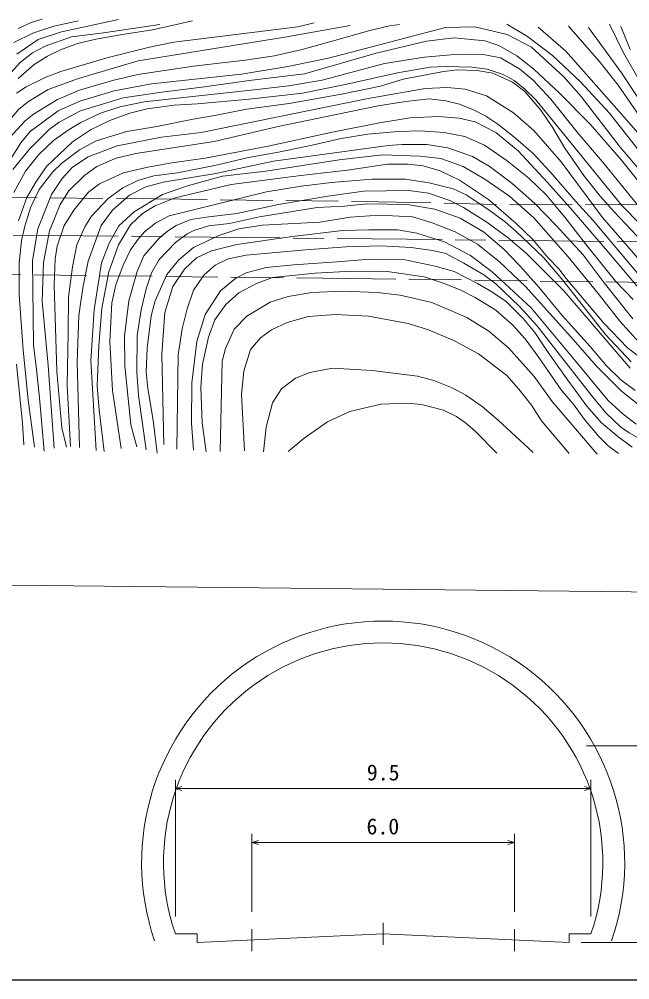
# Model space of a CAD drawing. Units: millimetres, scale not verified, with parts at other scales. Extents: x 40000 to 680000, y 20000 to 380000.
# Drawn here: x 176314 to 246096, y 205000 to 314746 of the extents above; entities that cross this region are included whole.
import ezdxf
from ezdxf.enums import TextEntityAlignment as Align

# ---------------------------------------------------------------- set-up
doc = ezdxf.new("R2010")
doc.units = ezdxf.units.MM
doc.header["$LTSCALE"] = 1000
doc.linetypes.add('CHAIN', pattern=[18.5, 12, -1.5, 3.5, -1.5])
doc.linetypes.add('DASHED', pattern=[7.5, 6, -1.5])
for name, color, linetype, lineweight in [('M-BGD', 7, 'Continuous', 13), ('M-BMK', 2, 'CHAIN', 13), ('M-STR-HTXT', 7, 'Continuous', 13), ('M-TTL-BAND', 7, 'Continuous', 25)]:
    doc.layers.add(name, color=color, linetype=linetype, lineweight=lineweight)
doc.styles.add('ＭＳ ゴシック', font='')
doc.styles.get('ＭＳ ゴシック').set_extended_font_data('MS Gothic')

msp = doc.modelspace()

# ---------------------------------------------------------------- linework, layer by layer
at = {"layer": 'M-BGD'}
for p, q in [((194158, 210247), (196658, 210247)), ((196658, 210247), (196658, 209247)), ((239158, 210247), (239158, 209247)), ((239158, 210247), (241658, 210247))]:
    msp.add_line(p, q, dxfattribs=at)
for points in [[(167765, 266116), (168684, 267636), (169366, 269683), (169682, 272822), (170137, 283693), (170957, 292706), (171361, 296074), (171854, 297634), (172842, 299925), (174164, 302008), (176269, 304471), (177375, 305353), (179612, 306711), (183105, 307985), (189917, 309975), (206685, 312696), (214154, 314030)], [(171165, 265484), (171480, 266984), (171524, 269137), (171139, 273022), (170881, 278697), (171048, 290913), (171704, 293827), (172488, 295748), (174222, 299664), (175234, 301233), (176990, 303151), (177931, 303893), (180678, 305576), (183223, 306651), (186980, 307749), (189871, 308433), (196239, 309386), (202129, 310077), (205508, 310577), (208668, 311304), (212095, 312227), (216368, 313465), (218627, 313985), (219786, 314145)], [(174664, 307839), (176416, 309800), (177825, 310920), (179279, 311660), (182308, 312740), (185948, 313200), (192389, 314131)], [(175696, 312078), (177886, 313136), (180272, 313957), (183086, 314575)], [(176008, 306298), (177101, 307005), (179268, 308102), (181072, 308778), (186490, 310355), (191223, 311562), (194002, 312129), (208156, 313860), (210027, 314344)], [(176037, 310745), (178465, 312441), (181160, 313303), (187651, 314720)], [(176177, 313688), (177682, 314363), (178941, 314746)], [(176199, 307991), (178024, 309584), (179541, 310508), (181045, 311252), (182995, 311967), (185070, 312483), (188113, 313003), (191564, 313515), (196130, 314545)], [(232049, 314181), (234407, 312778), (237247, 310617), (240470, 307607), (243785, 304009), (246985, 299941)], [(239092, 313941), (242597, 309963), (244767, 307219), (247580, 303139)], [(243760, 314168), (245380, 310918), (247319, 307525)], [(245065, 313907), (246143, 311277)], [(174573, 297539), (176517, 300619), (177584, 301901), (180748, 304283), (183230, 305387), (187179, 306572), (191449, 307355), (201725, 308482), (207032, 309336), (211828, 310345), (225025, 313803), (228385, 313867), (232062, 313000), (234859, 311555), (238539, 308162), (240542, 305900), (244991, 300146), (252442, 291436)], [(235615, 313828), (238793, 311101), (245461, 303555), (249931, 298413)], [(241375, 313800), (245141, 308603), (248592, 303436)], [(175603, 297575), (177481, 299882), (179720, 302134), (180892, 302996), (183321, 304292), (188185, 305775), (192620, 306428), (197482, 307014), (202596, 307756), (208910, 308516), (217111, 310873), (222862, 312246), (226037, 312605), (229512, 312282), (231131, 311746), (233181, 310564), (235142, 309054), (238061, 306312), (241564, 302751), (245166, 298653), (247275, 295957)], [(175685, 294961), (177020, 297376), (178573, 299287), (180234, 300887), (182007, 302164), (183369, 302950), (185592, 304029), (187823, 304740), (190580, 305298), (196838, 305979), (203151, 306660), (207085, 307123), (210955, 307790), (218054, 309674), (222635, 310424), (226463, 310757), (229571, 310686), (231311, 310352), (233501, 309091), (235085, 307740), (237054, 305598), (240074, 301823), (243163, 298229), (247636, 292739)], [(176244, 291699), (177188, 294362), (178205, 296146), (179433, 297907), (182404, 300728), (184454, 302105), (186657, 303165), (188963, 304029), (190953, 304488), (194017, 304938), (196685, 305072), (202589, 305596), (208681, 306300), (213740, 307312), (219547, 308616), (223286, 309260), (225055, 309358), (228059, 309252), (229791, 309034), (231641, 308412), (232868, 307739), (234089, 306736), (235349, 305521), (245184, 293449), (247331, 291286)], [(178049, 265862), (177348, 271275), (176785, 276921), (176324, 283271), (176324, 286881), (176579, 289475), (176948, 291091), (177660, 293324), (178584, 295285), (180165, 297295), (181195, 298310), (183189, 299811), (185107, 300858), (188612, 301920), (192053, 302492), (196190, 303338), (198874, 303789), (202300, 304479), (207160, 305101), (213165, 306185), (217623, 307083), (220184, 307881), (224614, 308739), (226326, 308947), (228668, 308902), (230433, 308569), (232681, 307545), (234099, 306469), (235930, 304345), (237309, 302317), (238658, 299996), (240921, 296788), (242721, 294524), (244309, 292727), (247534, 289316)], [(179149, 265412), (178651, 271489), (178297, 274716), (177959, 277530), (177820, 287181), (178447, 290799), (179996, 294726), (181221, 296552), (182413, 297852), (184204, 299039), (187492, 300281), (192572, 301267), (197094, 301801), (216005, 305639), (222695, 306832), (225212, 306930), (227290, 306741), (229725, 305978), (232802, 304035), (235120, 302023), (238242, 298453), (242961, 292090), (248310, 285978)], [(180310, 265730), (179642, 275172), (178937, 282537), (179087, 286938), (179764, 290576), (181009, 293579), (181969, 295128), (183825, 296943), (185196, 297934), (187410, 298882), (189638, 299411), (198611, 300787), (205894, 302502), (217330, 304846), (220508, 305352), (223174, 305657), (225059, 305413), (226644, 305057), (228219, 304399), (229646, 303652), (231031, 302741), (232805, 301344), (235012, 299426), (237008, 297290), (239916, 293901), (241892, 291762), (249569, 282639)], [(181737, 265837), (181173, 268052), (180627, 274553), (180320, 284405), (180436, 287371), (180647, 288799), (181436, 291165), (182553, 292944), (184225, 294993), (185489, 295947), (188233, 297182), (191016, 297860), (193771, 298332), (197582, 298864), (204594, 300187), (211941, 301817), (217496, 302917), (220994, 303479), (224233, 303628), (226600, 303444), (228408, 303031), (230778, 301789), (233355, 299693), (236696, 296073), (239273, 293208), (243052, 288809), (248581, 282301)], [(182191, 265924), (181782, 272913), (181913, 278944), (181957, 283028), (182396, 286458), (182916, 288986), (183817, 291009), (184567, 292255), (186484, 294263), (188171, 295488), (189855, 296328), (191709, 296838), (194415, 297203), (198808, 298074), (202508, 298965), (205933, 299546), (209781, 300363), (213097, 301113), (216173, 301594), (219623, 301899), (222161, 301996), (224886, 301820), (227232, 301339), (229497, 300371), (232091, 298573), (234539, 296599), (236549, 294690), (238686, 292140), (241039, 289085), (244472, 284833), (246467, 282733)], [(183213, 265810), (182921, 275589), (183135, 280907), (183574, 284061), (184200, 287118), (185663, 291171), (186975, 292944), (188924, 294655), (190788, 295582), (192751, 296128), (198804, 297130), (205378, 298542), (218477, 300317), (220086, 300441), (222918, 300413), (225288, 300069), (228110, 299057), (230027, 297959), (232608, 296011), (235238, 293697), (237682, 291188), (240748, 287835), (243163, 284610), (246461, 280532)], [(185128, 265467), (184504, 275741), (184869, 281528), (185736, 286917), (186616, 289219), (187715, 291136), (189464, 292739), (192676, 294717), (195540, 295709), (199535, 296820), (204487, 297393), (212872, 298665), (217847, 299239), (222113, 299116), (224486, 298845), (227051, 297930), (229542, 296465), (232355, 294533), (235130, 292040), (239065, 287604), (242489, 283399), (244954, 280252), (247177, 277819)], [(186042, 265370), (185442, 270109), (185223, 272825), (185415, 277411), (185764, 281721), (186567, 285887), (187676, 288955), (189046, 291254), (190390, 292553), (191855, 293443), (194124, 294332), (200529, 295845), (208518, 296897), (213847, 297488), (218404, 298168), (220759, 298176), (222478, 297977), (224422, 297440), (226635, 296342), (229941, 294131), (233127, 291397), (235012, 289581), (236714, 287540), (237976, 286228), (238841, 285115), (243110, 280036), (245847, 277184), (247537, 275907)], [(187965, 265703), (186981, 272336), (186666, 277921), (186896, 282337), (187339, 284408), (188204, 286636), (189046, 288387), (189906, 289614), (190642, 290452), (191882, 291439), (193471, 292263), (204593, 295028), (208548, 295668), (212019, 296086), (216615, 296468), (220433, 296454), (223172, 296065), (225908, 295372), (227386, 294695), (229971, 292963), (231904, 291541), (233116, 290489), (236218, 287531), (238426, 284919), (243290, 278747), (246246, 275583)], [(189740, 265878), (189053, 268394), (188371, 275157), (188354, 278531), (188824, 282582), (189779, 285909), (190558, 287702), (192303, 289722), (193245, 290512), (194266, 291182), (195945, 291851), (198003, 292182), (201174, 292558), (205943, 293590), (211343, 294505), (215654, 295082), (220859, 295181), (223079, 294862), (225529, 294051), (227087, 293247), (229773, 291565), (232217, 289724), (234284, 287991), (238595, 283682), (246126, 274879)], [(190836, 265558), (189957, 271751), (189773, 274435), (189787, 278594), (190262, 281531), (190817, 283938), (191446, 285764), (192291, 287295), (194184, 289248), (195498, 290225), (196277, 290599), (197980, 291144), (200356, 291399), (203791, 292154), (210380, 293217), (213505, 293397), (216085, 293644), (220636, 293590), (223831, 293046), (226723, 292018), (229385, 290445), (231723, 288438), (233520, 286572), (235722, 284080), (238373, 280885), (241548, 277370), (243437, 275137), (245065, 273544), (246691, 272313)], [(192087, 265173), (191616, 268921), (190997, 272547), (190816, 274456), (190956, 277179), (191389, 280868), (191853, 282588), (193181, 285583), (194566, 287237), (196245, 288647), (199115, 290042), (201427, 290810), (204117, 291227), (210659, 291564), (214141, 292127), (217461, 292363), (221259, 292149), (223523, 291495), (226157, 290449), (228681, 289063), (231191, 287027), (234233, 284177), (239678, 278104), (242309, 275121), (245149, 272237), (246972, 270808)], [(192836, 266143), (192598, 276489), (192942, 281236), (193867, 284205), (195208, 286179), (196570, 287480), (198304, 288300), (201203, 288995), (207553, 289927), (213256, 290615), (216261, 290678), (219594, 290676), (221758, 290297), (224926, 289298), (227879, 287747), (230371, 285874), (234806, 281787), (239760, 275835), (243612, 271192), (245350, 269617), (246823, 268479)], [(194311, 265633), (194495, 276393), (194940, 279370), (195507, 281641), (196245, 283773), (197457, 285558), (198728, 286634), (200213, 287385), (202246, 287799), (209049, 288387), (213685, 288755), (217643, 288864), (221100, 288678), (223535, 288340), (225063, 287963), (227145, 286880), (229400, 285541), (230769, 284531), (233475, 281923), (235479, 279756), (236820, 278023), (241590, 271893), (243348, 269784), (245040, 268174), (246030, 267477), (248382, 266167)], [(196236, 265500), (195993, 268578), (196025, 273185), (196631, 277916), (197564, 281022), (199317, 283718), (201068, 285161), (202252, 285772), (204524, 286393), (207701, 286667), (213166, 287081), (216379, 287347), (220247, 287279), (223835, 286547), (226040, 285918), (228691, 284569), (230347, 283598), (231956, 282495), (233919, 280554), (235246, 278968), (236759, 276667), (238998, 273500), (241201, 270519), (242856, 268647), (244742, 267059), (246369, 265858)], [(197679, 265332), (197209, 268618), (197065, 272713), (197265, 275351), (197959, 278407), (198676, 280399), (199934, 282162), (201431, 283471), (203431, 284541), (205268, 285225), (210146, 285714), (214330, 285966), (218358, 285916), (222583, 285313), (224878, 284561), (226701, 283820), (228419, 282936), (230780, 281499), (232693, 279825), (234131, 278231), (235690, 276104), (238256, 272408), (239727, 270655), (240917, 269028), (242567, 267082), (243624, 266015), (244787, 265126)], [(199265, 265375), (199494, 275683), (199904, 277138), (200873, 279333), (202325, 280814), (204987, 282432), (207062, 283053), (209770, 283537), (213282, 283658), (217215, 283507), (219869, 283204), (223470, 282388), (227466, 280676), (229977, 279104), (232216, 277183), (235184, 273928), (237211, 271085), (242373, 265062)], [(202071, 265421), (201704, 271899), (201980, 274536), (202756, 276992), (203889, 278327), (205129, 279258), (206929, 280109), (209381, 280797), (212419, 281000), (216227, 280826), (220759, 279973), (223072, 279267), (226076, 278008), (228815, 276509), (232060, 274029), (233396, 272472), (234849, 270641), (236011, 268851), (239162, 265123)], [(176848, 266123), (176705, 268586), (175999, 275333)], [(204252, 265327), (204539, 268125), (205258, 270912), (206302, 272505), (207873, 273741), (209524, 274394), (212104, 274889), (216635, 274596), (221848, 273978), (223701, 273466), (225814, 272644), (227368, 271779), (229224, 270498), (231053, 268943), (235051, 265237)], [(207047, 265343), (208879, 266895), (211540, 268743), (214106, 269946), (217628, 270774), (220600, 270894), (222272, 270742), (224823, 270065), (226280, 269364), (227331, 268648), (228407, 267684), (230889, 265183)], [(196658, 209247), (217908, 210247), (239158, 209247)]]:
    msp.add_lwpolyline(points, dxfattribs=at)
at = {"layer": 'M-BGD', "linetype": 'DASHED'}
for points in [[(64521, 295924), (134312, 294901), (164880, 294494), (191783, 294206), (217366, 293881), (233518, 293535), (241852, 293602), (269810, 293370), (292726, 293046), (300567, 292753), (311844, 292812), (378841, 291946), (403431, 291719), (427735, 291393), (485049, 290772), (528945, 290241), (559283, 289995)], [(563369, 281386), (478666, 282125), (352156, 283550), (320323, 283919), (296266, 284198), (279804, 284386), (249359, 284642), (214015, 285129), (162040, 285698), (123609, 286126), (103698, 286353), (86363, 286477), (64765, 286740)]]:
    msp.add_lwpolyline(points, dxfattribs=at)
at = {"layer": 'M-BGD'}
for radius in [27604, 25104]:
    msp.add_arc((217908, 218380), radius, 341.09508, 198.90492, dxfattribs=at)
at = {"layer": 'M-BMK'}
for p, q in [((202908, 210771), (202908, 208268)), ((217908, 211495), (217908, 208998)), ((232908, 210771), (232908, 208268))]:
    msp.add_line(p, q, dxfattribs=at)
msp.add_lwpolyline([(64644, 291293), (264362, 289131), (364411, 287985), (464620, 286920), (565013, 285820)], dxfattribs=at)
at = {"layer": 'M-STR-HTXT'}
for p, q in [((241157, 231748), (250847, 231748)), ((194158, 212247), (194158, 227854)), ((241658, 212247), (241658, 227854)), ((194158, 226854), (194908, 227079)), ((194158, 226854), (241658, 226854)), ((194158, 226854), (194908, 226629)), ((241658, 226854), (240908, 227079)), ((241658, 226854), (240908, 226629)), ((202908, 212771), (202908, 221692)), ((232908, 212771), (232908, 221692)), ((202908, 220692), (203658, 220917)), ((202908, 220692), (232908, 220692)), ((202908, 220692), (203658, 220467)), ((232908, 220692), (232158, 220917)), ((232908, 220692), (232158, 220467)), ((240533, 209247), (250847, 209247))]:
    msp.add_line(p, q, dxfattribs=at)
msp.add_lwpolyline([(65709, 251279), (263929, 249133), (363953, 247988), (464195, 246922), (565762, 245809)], dxfattribs=at)
at = {"layer": 'M-TTL-BAND'}
msp.add_line((40000, 205000), (579000, 205000), dxfattribs=at)

# ---------------------------------------------------------------- texts
at = {"layer": 'M-STR-HTXT', "style": 'ＭＳ ゴシック'}
for s, p in [('9.5', (217913, 228694)), ('6.0', (217874, 222531))]:
    msp.add_text(s, height=1833, dxfattribs=at).set_placement(p, align=Align.MIDDLE_CENTER)

doc.saveas('drawing.dxf')
